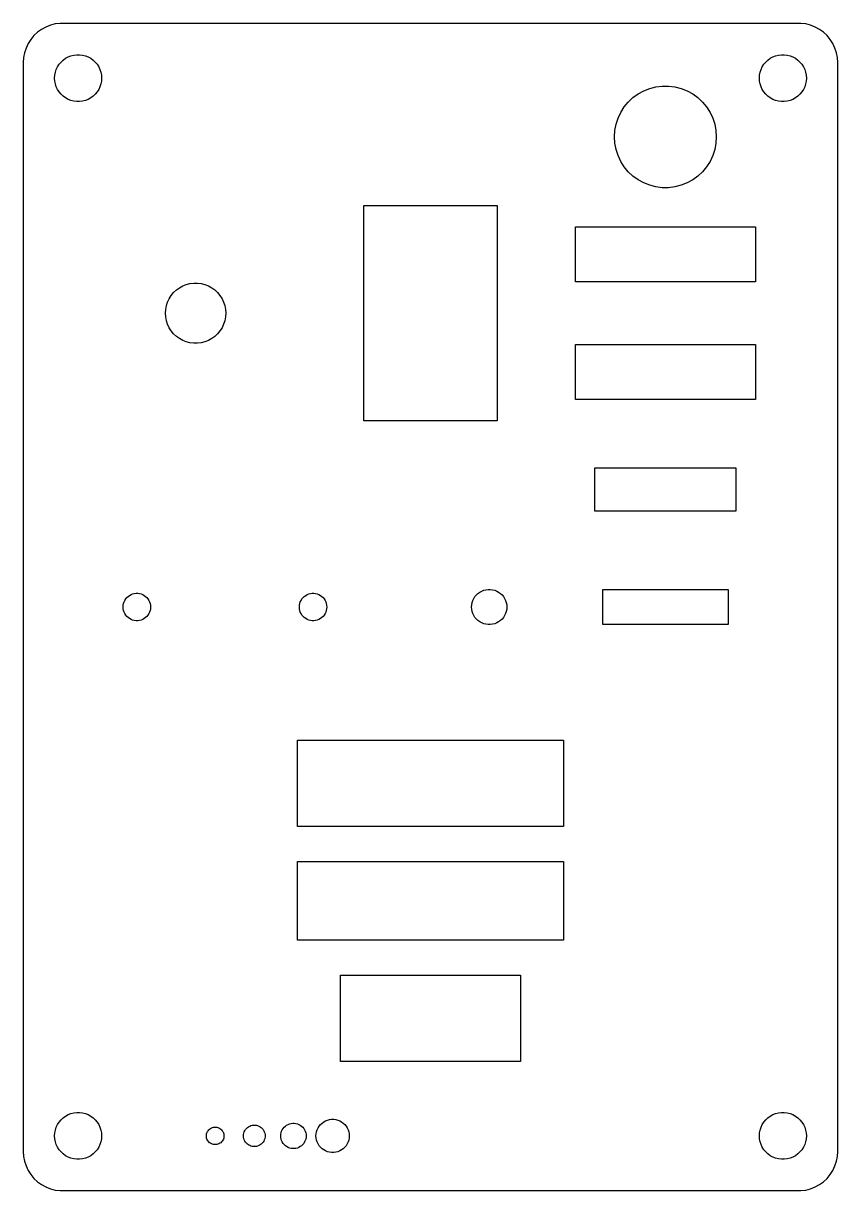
# Model space of a CAD drawing. Header units: metres. Extents: x -52 to 52, y -74 to 3413.
# Drawn here: x -52 to 52, y 1038.5 to 1187.5 of the extents above; entities that cross this region are included whole.
import ezdxf

# ---------------------------------------------------------------- set-up
doc = ezdxf.new("R2010")
doc.units = ezdxf.units.M

msp = doc.modelspace()

# ---------------------------------------------------------------- linework, layer by layer
for p, q in [((-47.9369, 1187.41), (-48.5451, 1187.26)), ((-47.3139, 1187.49), (-47.9369, 1187.41)), ((47.3139, 1187.49), (-47.3139, 1187.49)), ((47.9369, 1187.41), (47.3139, 1187.49)), ((48.5451, 1187.26), (47.9369, 1187.41)), ((-50.6448, 1185.92), (-51.0451, 1185.44)), ((-50.1871, 1186.35), (-50.6448, 1185.92)), ((-49.6791, 1186.72), (-50.1871, 1186.35)), ((-49.1289, 1187.02), (-49.6791, 1186.72)), ((-48.5451, 1187.26), (-49.1289, 1187.02)), ((49.1289, 1187.02), (48.5451, 1187.26)), ((49.6791, 1186.72), (49.1289, 1187.02)), ((50.1871, 1186.35), (49.6791, 1186.72)), ((50.6448, 1185.92), (50.1871, 1186.35)), ((51.0451, 1185.44), (50.6448, 1185.92)), ((-51.3815, 1184.91), (-51.6489, 1184.34)), ((-51.0451, 1185.44), (-51.3815, 1184.91)), ((51.3815, 1184.91), (51.0451, 1185.44)), ((51.6489, 1184.34), (51.3815, 1184.91)), ((-51.9606, 1183.13), (-52, 1182.5)), ((-51.8429, 1183.74), (-51.9606, 1183.13)), ((-51.6489, 1184.34), (-51.8429, 1183.74)), ((-46.9123, 1182.81), (-46.6075, 1183.03)), ((-46.6075, 1183.03), (-46.2773, 1183.21)), ((-46.2773, 1183.21), (-45.927, 1183.35)), ((-45.927, 1183.35), (-45.5621, 1183.45)), ((-45.5621, 1183.45), (-45.1884, 1183.49)), ((-45.1884, 1183.49), (-44.8116, 1183.49)), ((-44.8116, 1183.49), (-44.4379, 1183.45)), ((-44.4379, 1183.45), (-44.0729, 1183.35)), ((-44.0729, 1183.35), (-43.7227, 1183.21)), ((-43.7227, 1183.21), (-43.3925, 1183.03)), ((-43.3925, 1183.03), (-43.0877, 1182.81)), ((43.0877, 1182.81), (43.3925, 1183.03)), ((43.3925, 1183.03), (43.7227, 1183.21)), ((43.7227, 1183.21), (44.0729, 1183.35)), ((44.0729, 1183.35), (44.4379, 1183.45)), ((44.4379, 1183.45), (44.8116, 1183.49)), ((44.8116, 1183.49), (45.1884, 1183.49)), ((45.1884, 1183.49), (45.5621, 1183.45)), ((45.5621, 1183.45), (45.927, 1183.35)), ((45.927, 1183.35), (46.2773, 1183.21)), ((46.2773, 1183.21), (46.6075, 1183.03)), ((46.6075, 1183.03), (46.9123, 1182.81)), ((51.8429, 1183.74), (51.6489, 1184.34)), ((51.9606, 1183.13), (51.8429, 1183.74)), ((52, 1182.5), (51.9606, 1183.13)), ((-52, 1182.5), (-52, 1043.5)), ((-47.9057, 1181.25), (-47.7893, 1181.6)), ((-47.7893, 1181.6), (-47.6289, 1181.95)), ((-47.6289, 1181.95), (-47.427, 1182.26)), ((-47.427, 1182.26), (-47.1869, 1182.55)), ((-47.1869, 1182.55), (-46.9123, 1182.81)), ((-43.0877, 1182.81), (-42.8131, 1182.55)), ((-42.8131, 1182.55), (-42.5729, 1182.26)), ((-42.5729, 1182.26), (-42.3711, 1181.95)), ((-42.3711, 1181.95), (-42.2107, 1181.6)), ((-42.2107, 1181.6), (-42.0942, 1181.25)), ((42.0942, 1181.25), (42.2107, 1181.6)), ((42.2107, 1181.6), (42.3711, 1181.95)), ((42.3711, 1181.95), (42.5729, 1182.26)), ((42.5729, 1182.26), (42.8131, 1182.55)), ((42.8131, 1182.55), (43.0877, 1182.81)), ((46.9123, 1182.81), (47.1869, 1182.55)), ((47.1869, 1182.55), (47.427, 1182.26)), ((47.427, 1182.26), (47.6289, 1181.95)), ((47.6289, 1181.95), (47.7893, 1181.6)), ((47.7893, 1181.6), (47.9057, 1181.25)), ((52, 1043.5), (52, 1182.5)), ((-48, 1180.5), (-47.9763, 1180.88)), ((-47.9763, 1180.12), (-48, 1180.5)), ((-47.9763, 1180.88), (-47.9057, 1181.25)), ((-47.9057, 1179.75), (-47.9763, 1180.12)), ((-42.0942, 1181.25), (-42.0237, 1180.88)), ((-42.0237, 1180.12), (-42.0942, 1179.75)), ((-42.0237, 1180.88), (-42, 1180.5)), ((-42, 1180.5), (-42.0237, 1180.12)), ((42, 1180.5), (42.0237, 1180.88)), ((42.0237, 1180.12), (42, 1180.5)), ((42.0237, 1180.88), (42.0942, 1181.25)), ((42.0942, 1179.75), (42.0237, 1180.12)), ((47.9057, 1181.25), (47.9763, 1180.88)), ((47.9763, 1180.12), (47.9057, 1179.75)), ((47.9763, 1180.88), (48, 1180.5)), ((48, 1180.5), (47.9763, 1180.12)), ((-47.7893, 1179.4), (-47.9057, 1179.75)), ((-47.6289, 1179.05), (-47.7893, 1179.4)), ((-47.427, 1178.74), (-47.6289, 1179.05)), ((-47.1869, 1178.45), (-47.427, 1178.74)), ((-46.9123, 1178.19), (-47.1869, 1178.45)), ((-42.8131, 1178.45), (-43.0877, 1178.19)), ((-42.5729, 1178.74), (-42.8131, 1178.45)), ((-42.3711, 1179.05), (-42.5729, 1178.74)), ((-42.2107, 1179.4), (-42.3711, 1179.05)), ((-42.0942, 1179.75), (-42.2107, 1179.4)), ((25.8567, 1178.01), (26.5171, 1178.49)), ((26.5171, 1178.49), (27.2324, 1178.88)), ((27.2324, 1178.88), (27.9914, 1179.18)), ((27.9914, 1179.18), (28.782, 1179.38)), ((28.782, 1179.38), (29.5919, 1179.49)), ((29.5919, 1179.49), (30.4081, 1179.49)), ((30.4081, 1179.49), (31.218, 1179.38)), ((31.218, 1179.38), (32.0086, 1179.18)), ((32.0086, 1179.18), (32.7676, 1178.88)), ((32.7676, 1178.88), (33.4829, 1178.49)), ((33.4829, 1178.49), (34.1432, 1178.01)), ((42.2107, 1179.4), (42.0942, 1179.75)), ((42.3711, 1179.05), (42.2107, 1179.4)), ((42.5729, 1178.74), (42.3711, 1179.05)), ((42.8131, 1178.45), (42.5729, 1178.74)), ((43.0877, 1178.19), (42.8131, 1178.45)), ((47.1869, 1178.45), (46.9123, 1178.19)), ((47.427, 1178.74), (47.1869, 1178.45)), ((47.6289, 1179.05), (47.427, 1178.74)), ((47.7893, 1179.4), (47.6289, 1179.05)), ((47.9057, 1179.75), (47.7893, 1179.4)), ((-46.6075, 1177.97), (-46.9123, 1178.19)), ((-46.2773, 1177.79), (-46.6075, 1177.97)), ((-45.927, 1177.65), (-46.2773, 1177.79)), ((-45.5621, 1177.55), (-45.927, 1177.65)), ((-45.1884, 1177.51), (-45.5621, 1177.55)), ((-44.8116, 1177.51), (-45.1884, 1177.51)), ((-44.4379, 1177.55), (-44.8116, 1177.51)), ((-44.0729, 1177.65), (-44.4379, 1177.55)), ((-43.7227, 1177.79), (-44.0729, 1177.65)), ((-43.3925, 1177.97), (-43.7227, 1177.79)), ((-43.0877, 1178.19), (-43.3925, 1177.97)), ((24.7414, 1176.82), (25.2617, 1177.45)), ((25.2617, 1177.45), (25.8567, 1178.01)), ((34.1432, 1178.01), (34.7383, 1177.45)), ((34.7383, 1177.45), (35.2586, 1176.82)), ((43.3925, 1177.97), (43.0877, 1178.19)), ((43.7227, 1177.79), (43.3925, 1177.97)), ((44.0729, 1177.65), (43.7227, 1177.79)), ((44.4379, 1177.55), (44.0729, 1177.65)), ((44.8116, 1177.51), (44.4379, 1177.55)), ((45.1884, 1177.51), (44.8116, 1177.51)), ((45.5621, 1177.55), (45.1884, 1177.51)), ((45.927, 1177.65), (45.5621, 1177.55)), ((46.2773, 1177.79), (45.927, 1177.65)), ((46.6075, 1177.97), (46.2773, 1177.79)), ((46.9123, 1178.19), (46.6075, 1177.97)), ((23.9565, 1175.39), (24.304, 1176.13)), ((24.304, 1176.13), (24.7414, 1176.82)), ((35.2586, 1176.82), (35.696, 1176.13)), ((35.696, 1176.13), (36.0435, 1175.39)), ((23.5513, 1173.81), (23.7042, 1174.62)), ((23.7042, 1174.62), (23.9565, 1175.39)), ((36.0435, 1175.39), (36.2958, 1174.62)), ((36.2958, 1174.62), (36.4487, 1173.81)), ((23.5, 1173), (23.5513, 1173.81)), ((23.5513, 1172.19), (23.5, 1173)), ((36.4487, 1173.81), (36.5, 1173)), ((36.5, 1173), (36.4487, 1172.19)), ((23.7042, 1171.38), (23.5513, 1172.19)), ((23.9565, 1170.61), (23.7042, 1171.38)), ((36.2958, 1171.38), (36.0435, 1170.61)), ((36.4487, 1172.19), (36.2958, 1171.38)), ((24.304, 1169.87), (23.9565, 1170.61)), ((24.7414, 1169.18), (24.304, 1169.87)), ((35.696, 1169.87), (35.2586, 1169.18)), ((36.0435, 1170.61), (35.696, 1169.87)), ((25.2617, 1168.55), (24.7414, 1169.18)), ((25.8567, 1167.99), (25.2617, 1168.55)), ((34.7383, 1168.55), (34.1432, 1167.99)), ((35.2586, 1169.18), (34.7383, 1168.55)), ((26.5171, 1167.51), (25.8567, 1167.99)), ((27.2324, 1167.12), (26.5171, 1167.51)), ((27.9914, 1166.82), (27.2324, 1167.12)), ((28.782, 1166.62), (27.9914, 1166.82)), ((29.5919, 1166.51), (28.782, 1166.62)), ((31.218, 1166.62), (30.4081, 1166.51)), ((32.0086, 1166.82), (31.218, 1166.62)), ((32.7676, 1167.12), (32.0086, 1166.82)), ((33.4829, 1167.51), (32.7676, 1167.12)), ((34.1432, 1167.99), (33.4829, 1167.51)), ((30.4081, 1166.51), (29.5919, 1166.51)), ((-8.5, 1136.75), (-8.5, 1164.25)), ((-8.5, 1164.25), (8.5, 1164.25)), ((8.5, 1164.25), (8.5, 1136.75)), ((18.5, 1154.5), (18.5, 1161.5)), ((18.5, 1161.5), (41.5, 1161.5)), ((41.5, 1161.5), (41.5, 1154.5)), ((-33.1147, 1152.76), (-32.8065, 1153.14)), ((-32.8065, 1153.14), (-32.4541, 1153.47)), ((-32.4541, 1153.47), (-32.0629, 1153.75)), ((-32.0629, 1153.75), (-31.6392, 1153.98)), ((-31.6392, 1153.98), (-31.1897, 1154.16)), ((-31.1897, 1154.16), (-30.7214, 1154.28)), ((-30.7214, 1154.28), (-30.2417, 1154.34)), ((-30.2417, 1154.34), (-29.7583, 1154.34)), ((-29.7583, 1154.34), (-29.2786, 1154.28)), ((-29.2786, 1154.28), (-28.8103, 1154.16)), ((-28.8103, 1154.16), (-28.3607, 1153.98)), ((-28.3607, 1153.98), (-27.9371, 1153.75)), ((-27.9371, 1153.75), (-27.5459, 1153.47)), ((-27.5459, 1153.47), (-27.1935, 1153.14)), ((-27.1935, 1153.14), (-26.8853, 1152.76)), ((41.5, 1154.5), (18.5, 1154.5)), ((-33.729, 1151.46), (-33.5796, 1151.92)), ((-33.5796, 1151.92), (-33.3738, 1152.35)), ((-33.3738, 1152.35), (-33.1147, 1152.76)), ((-26.8853, 1152.76), (-26.6262, 1152.35)), ((-26.6262, 1152.35), (-26.4203, 1151.92)), ((-26.4203, 1151.92), (-26.271, 1151.46)), ((-33.85, 1150.5), (-33.8196, 1150.98)), ((-33.8196, 1150.02), (-33.85, 1150.5)), ((-33.8196, 1150.98), (-33.729, 1151.46)), ((-26.271, 1151.46), (-26.1804, 1150.98)), ((-26.1804, 1150.98), (-26.15, 1150.5)), ((-26.15, 1150.5), (-26.1804, 1150.02)), ((-33.729, 1149.54), (-33.8196, 1150.02)), ((-33.5796, 1149.08), (-33.729, 1149.54)), ((-33.3738, 1148.65), (-33.5796, 1149.08)), ((-33.1147, 1148.24), (-33.3738, 1148.65)), ((-26.6262, 1148.65), (-26.8853, 1148.24)), ((-26.4203, 1149.08), (-26.6262, 1148.65)), ((-26.271, 1149.54), (-26.4203, 1149.08)), ((-26.1804, 1150.02), (-26.271, 1149.54)), ((-32.8065, 1147.86), (-33.1147, 1148.24)), ((-32.4541, 1147.53), (-32.8065, 1147.86)), ((-32.0629, 1147.25), (-32.4541, 1147.53)), ((-31.6392, 1147.02), (-32.0629, 1147.25)), ((-27.9371, 1147.25), (-28.3607, 1147.02)), ((-27.5459, 1147.53), (-27.9371, 1147.25)), ((-27.1935, 1147.86), (-27.5459, 1147.53)), ((-26.8853, 1148.24), (-27.1935, 1147.86)), ((-31.1897, 1146.84), (-31.6392, 1147.02)), ((-30.7214, 1146.72), (-31.1897, 1146.84)), ((-30.2417, 1146.66), (-30.7214, 1146.72)), ((-29.7583, 1146.66), (-30.2417, 1146.66)), ((-29.2786, 1146.72), (-29.7583, 1146.66)), ((-28.8103, 1146.84), (-29.2786, 1146.72)), ((-28.3607, 1147.02), (-28.8103, 1146.84)), ((18.5, 1139.5), (18.5, 1146.5)), ((18.5, 1146.5), (41.5, 1146.5)), ((41.5, 1146.5), (41.5, 1139.5)), ((41.5, 1139.5), (18.5, 1139.5)), ((8.5, 1136.75), (-8.5, 1136.75)), ((21, 1125.25), (21, 1130.75)), ((21, 1130.75), (39, 1130.75)), ((39, 1130.75), (39, 1125.25)), ((39, 1125.25), (21, 1125.25)), ((-38.6155, 1114.35), (-38.4377, 1114.48)), ((-38.4377, 1114.48), (-38.2451, 1114.58)), ((-38.2451, 1114.58), (-38.0408, 1114.66)), ((-38.0408, 1114.66), (-37.8279, 1114.72)), ((-37.8279, 1114.72), (-37.6099, 1114.75)), ((-37.6099, 1114.75), (-37.3901, 1114.75)), ((-37.3901, 1114.75), (-37.1721, 1114.72)), ((-37.1721, 1114.72), (-36.9592, 1114.66)), ((-36.9592, 1114.66), (-36.7549, 1114.58)), ((-36.7549, 1114.58), (-36.5623, 1114.48)), ((-36.5623, 1114.48), (-36.3845, 1114.35)), ((-16.1155, 1114.35), (-15.9377, 1114.48)), ((-15.9377, 1114.48), (-15.7451, 1114.58)), ((-15.7451, 1114.58), (-15.5408, 1114.66)), ((-15.5408, 1114.66), (-15.3279, 1114.72)), ((-15.3279, 1114.72), (-15.1099, 1114.75)), ((-15.1099, 1114.75), (-14.8901, 1114.75)), ((-14.8901, 1114.75), (-14.6721, 1114.72)), ((-14.6721, 1114.72), (-14.4592, 1114.66)), ((-14.4592, 1114.66), (-14.2549, 1114.58)), ((-14.2549, 1114.58), (-14.0623, 1114.48)), ((-14.0623, 1114.48), (-13.8845, 1114.35)), ((5.6797, 1114.32), (5.85982, 1114.54)), ((5.85982, 1114.54), (6.0658, 1114.73)), ((6.0658, 1114.73), (6.29439, 1114.9)), ((6.29439, 1114.9), (6.54199, 1115.04)), ((6.54199, 1115.04), (6.8047, 1115.14)), ((6.8047, 1115.14), (7.07838, 1115.21)), ((7.07838, 1115.21), (7.35872, 1115.25)), ((7.35872, 1115.25), (7.64127, 1115.25)), ((7.64127, 1115.25), (7.9216, 1115.21)), ((7.9216, 1115.21), (8.19528, 1115.14)), ((8.19528, 1115.14), (8.45799, 1115.04)), ((8.45799, 1115.04), (8.7056, 1114.9)), ((8.7056, 1114.9), (8.93419, 1114.73)), ((8.93419, 1114.73), (9.14017, 1114.54)), ((9.14017, 1114.54), (9.32028, 1114.32)), ((22, 1110.75), (22, 1115.25)), ((22, 1115.25), (38, 1115.25)), ((38, 1115.25), (38, 1110.75)), ((-39.25, 1113), (-39.2362, 1113.22)), ((-39.2362, 1112.78), (-39.25, 1113)), ((-39.2362, 1113.22), (-39.195, 1113.44)), ((-39.195, 1113.44), (-39.1271, 1113.64)), ((-39.1271, 1113.64), (-39.0335, 1113.84)), ((-39.0335, 1113.84), (-38.9158, 1114.03)), ((-38.9158, 1114.03), (-38.7757, 1114.2)), ((-38.7757, 1114.2), (-38.6155, 1114.35)), ((-36.3845, 1114.35), (-36.2243, 1114.2)), ((-36.2243, 1114.2), (-36.0842, 1114.03)), ((-36.0842, 1114.03), (-35.9665, 1113.84)), ((-35.9665, 1113.84), (-35.8729, 1113.64)), ((-35.8729, 1113.64), (-35.805, 1113.44)), ((-35.805, 1113.44), (-35.7638, 1113.22)), ((-35.7638, 1113.22), (-35.75, 1113)), ((-35.75, 1113), (-35.7638, 1112.78)), ((-16.75, 1113), (-16.7362, 1113.22)), ((-16.7362, 1112.78), (-16.75, 1113)), ((-16.7362, 1113.22), (-16.695, 1113.44)), ((-16.695, 1113.44), (-16.6271, 1113.64)), ((-16.6271, 1113.64), (-16.5335, 1113.84)), ((-16.5335, 1113.84), (-16.4158, 1114.03)), ((-16.4158, 1114.03), (-16.2757, 1114.2)), ((-16.2757, 1114.2), (-16.1155, 1114.35)), ((-13.8845, 1114.35), (-13.7243, 1114.2)), ((-13.7243, 1114.2), (-13.5842, 1114.03)), ((-13.5842, 1114.03), (-13.4665, 1113.84)), ((-13.4665, 1113.84), (-13.3729, 1113.64)), ((-13.3729, 1113.64), (-13.305, 1113.44)), ((-13.305, 1113.44), (-13.2638, 1113.22)), ((-13.2638, 1113.22), (-13.25, 1113)), ((-13.25, 1113), (-13.2638, 1112.78)), ((5.25, 1113), (5.26773, 1113.28)), ((5.26773, 1112.72), (5.25, 1113)), ((5.26773, 1113.28), (5.32068, 1113.56)), ((5.32068, 1113.56), (5.40799, 1113.83)), ((5.40799, 1113.83), (5.52831, 1114.08)), ((5.52831, 1114.08), (5.6797, 1114.32)), ((9.32028, 1114.32), (9.47168, 1114.08)), ((9.47168, 1114.08), (9.592, 1113.83)), ((9.592, 1113.83), (9.67931, 1113.56)), ((9.67931, 1113.56), (9.73225, 1113.28)), ((9.73225, 1113.28), (9.75, 1113)), ((9.75, 1113), (9.73225, 1112.72)), ((-39.195, 1112.56), (-39.2362, 1112.78)), ((-39.1271, 1112.36), (-39.195, 1112.56)), ((-39.0335, 1112.16), (-39.1271, 1112.36)), ((-38.9158, 1111.97), (-39.0335, 1112.16)), ((-38.7757, 1111.8), (-38.9158, 1111.97)), ((-38.6155, 1111.65), (-38.7757, 1111.8)), ((-38.4377, 1111.52), (-38.6155, 1111.65)), ((-38.2451, 1111.42), (-38.4377, 1111.52)), ((-38.0408, 1111.34), (-38.2451, 1111.42)), ((-36.7549, 1111.42), (-36.9592, 1111.34)), ((-36.5623, 1111.52), (-36.7549, 1111.42)), ((-36.3845, 1111.65), (-36.5623, 1111.52)), ((-36.2243, 1111.8), (-36.3845, 1111.65)), ((-36.0842, 1111.97), (-36.2243, 1111.8)), ((-35.9665, 1112.16), (-36.0842, 1111.97)), ((-35.8729, 1112.36), (-35.9665, 1112.16)), ((-35.805, 1112.56), (-35.8729, 1112.36)), ((-35.7638, 1112.78), (-35.805, 1112.56)), ((-16.695, 1112.56), (-16.7362, 1112.78)), ((-16.6271, 1112.36), (-16.695, 1112.56)), ((-16.5335, 1112.16), (-16.6271, 1112.36)), ((-16.4158, 1111.97), (-16.5335, 1112.16)), ((-16.2757, 1111.8), (-16.4158, 1111.97)), ((-16.1155, 1111.65), (-16.2757, 1111.8)), ((-15.9377, 1111.52), (-16.1155, 1111.65)), ((-15.7451, 1111.42), (-15.9377, 1111.52)), ((-15.5408, 1111.34), (-15.7451, 1111.42)), ((-14.2549, 1111.42), (-14.4592, 1111.34)), ((-14.0623, 1111.52), (-14.2549, 1111.42)), ((-13.8845, 1111.65), (-14.0623, 1111.52)), ((-13.7243, 1111.8), (-13.8845, 1111.65)), ((-13.5842, 1111.97), (-13.7243, 1111.8)), ((-13.4665, 1112.16), (-13.5842, 1111.97)), ((-13.3729, 1112.36), (-13.4665, 1112.16)), ((-13.305, 1112.56), (-13.3729, 1112.36)), ((-13.2638, 1112.78), (-13.305, 1112.56)), ((5.32068, 1112.44), (5.26773, 1112.72)), ((5.40799, 1112.17), (5.32068, 1112.44)), ((5.52831, 1111.92), (5.40799, 1112.17)), ((5.6797, 1111.68), (5.52831, 1111.92)), ((5.85982, 1111.46), (5.6797, 1111.68)), ((6.0658, 1111.27), (5.85982, 1111.46)), ((9.14017, 1111.46), (8.93419, 1111.27)), ((9.32028, 1111.68), (9.14017, 1111.46)), ((9.47168, 1111.92), (9.32028, 1111.68)), ((9.592, 1112.17), (9.47168, 1111.92)), ((9.67931, 1112.44), (9.592, 1112.17)), ((9.73225, 1112.72), (9.67931, 1112.44)), ((-37.8279, 1111.28), (-38.0408, 1111.34)), ((-37.6099, 1111.25), (-37.8279, 1111.28)), ((-37.3901, 1111.25), (-37.6099, 1111.25)), ((-37.1721, 1111.28), (-37.3901, 1111.25)), ((-36.9592, 1111.34), (-37.1721, 1111.28)), ((-15.3279, 1111.28), (-15.5408, 1111.34)), ((-15.1099, 1111.25), (-15.3279, 1111.28)), ((-14.8901, 1111.25), (-15.1099, 1111.25)), ((-14.6721, 1111.28), (-14.8901, 1111.25)), ((-14.4592, 1111.34), (-14.6721, 1111.28)), ((6.29439, 1111.1), (6.0658, 1111.27)), ((6.54199, 1110.96), (6.29439, 1111.1)), ((6.8047, 1110.86), (6.54199, 1110.96)), ((7.07838, 1110.79), (6.8047, 1110.86)), ((7.35872, 1110.75), (7.07838, 1110.79)), ((7.64127, 1110.75), (7.35872, 1110.75)), ((7.9216, 1110.79), (7.64127, 1110.75)), ((8.19528, 1110.86), (7.9216, 1110.79)), ((8.45799, 1110.96), (8.19528, 1110.86)), ((8.7056, 1111.1), (8.45799, 1110.96)), ((8.93419, 1111.27), (8.7056, 1111.1)), ((38, 1110.75), (22, 1110.75)), ((-17, 1085), (-17, 1096)), ((-17, 1096), (17, 1096)), ((17, 1096), (17, 1085)), ((17, 1085), (-17, 1085)), ((-17, 1070.5), (-17, 1080.5)), ((-17, 1080.5), (17, 1080.5)), ((17, 1080.5), (17, 1070.5)), ((17, 1070.5), (-17, 1070.5)), ((-11.5, 1055), (-11.5, 1066)), ((-11.5, 1066), (11.5, 1066)), ((11.5, 1066), (11.5, 1055)), ((11.5, 1055), (-11.5, 1055)), ((-47.427, 1047.26), (-47.1869, 1047.55)), ((-47.1869, 1047.55), (-46.9123, 1047.81)), ((-46.9123, 1047.81), (-46.6075, 1048.03)), ((-46.6075, 1048.03), (-46.2773, 1048.21)), ((-46.2773, 1048.21), (-45.927, 1048.35)), ((-45.927, 1048.35), (-45.5621, 1048.45)), ((-45.5621, 1048.45), (-45.1884, 1048.49)), ((-45.1884, 1048.49), (-44.8116, 1048.49)), ((-44.8116, 1048.49), (-44.4379, 1048.45)), ((-44.4379, 1048.45), (-44.0729, 1048.35)), ((-44.0729, 1048.35), (-43.7227, 1048.21)), ((-43.7227, 1048.21), (-43.3925, 1048.03)), ((-43.3925, 1048.03), (-43.0877, 1047.81)), ((-43.0877, 1047.81), (-42.8131, 1047.55)), ((-42.8131, 1047.55), (-42.5729, 1047.26)), ((-13.6386, 1047.29), (-13.4048, 1047.42)), ((-13.4048, 1047.42), (-13.1566, 1047.52)), ((-13.1566, 1047.52), (-12.8982, 1047.59)), ((-12.8982, 1047.59), (-12.6334, 1047.62)), ((-12.6334, 1047.62), (-12.3666, 1047.62)), ((-12.3666, 1047.62), (-12.1018, 1047.59)), ((-12.1018, 1047.59), (-11.8433, 1047.52)), ((-11.8433, 1047.52), (-11.5952, 1047.42)), ((-11.5952, 1047.42), (-11.3614, 1047.29)), ((42.5729, 1047.26), (42.8131, 1047.55)), ((42.8131, 1047.55), (43.0877, 1047.81)), ((43.0877, 1047.81), (43.3925, 1048.03)), ((43.3925, 1048.03), (43.7227, 1048.21)), ((43.7227, 1048.21), (44.0729, 1048.35)), ((44.0729, 1048.35), (44.4379, 1048.45)), ((44.4379, 1048.45), (44.8116, 1048.49)), ((44.8116, 1048.49), (45.1884, 1048.49)), ((45.1884, 1048.49), (45.5621, 1048.45)), ((45.5621, 1048.45), (45.927, 1048.35)), ((45.927, 1048.35), (46.2773, 1048.21)), ((46.2773, 1048.21), (46.6075, 1048.03)), ((46.6075, 1048.03), (46.9123, 1047.81)), ((46.9123, 1047.81), (47.1869, 1047.55)), ((47.1869, 1047.55), (47.427, 1047.26)), ((-48, 1045.5), (-47.9763, 1045.88)), ((-47.9763, 1045.88), (-47.9057, 1046.25)), ((-47.9057, 1046.25), (-47.7893, 1046.6)), ((-47.7893, 1046.6), (-47.6289, 1046.95)), ((-47.6289, 1046.95), (-47.427, 1047.26)), ((-42.5729, 1047.26), (-42.3711, 1046.95)), ((-42.3711, 1046.95), (-42.2107, 1046.6)), ((-42.2107, 1046.6), (-42.0942, 1046.25)), ((-42.0942, 1046.25), (-42.0237, 1045.88)), ((-42.0237, 1045.88), (-42, 1045.5)), ((-28.5896, 1045.78), (-28.546, 1045.91)), ((-28.546, 1045.91), (-28.4858, 1046.04)), ((-28.4858, 1046.04), (-28.4101, 1046.16)), ((-28.4101, 1046.16), (-28.3201, 1046.27)), ((-28.3201, 1046.27), (-28.2171, 1046.37)), ((-28.2171, 1046.37), (-28.1028, 1046.45)), ((-28.1028, 1046.45), (-27.979, 1046.52)), ((-27.979, 1046.52), (-27.8476, 1046.57)), ((-27.8476, 1046.57), (-27.7108, 1046.61)), ((-27.7108, 1046.61), (-27.5706, 1046.62)), ((-27.5706, 1046.62), (-27.4294, 1046.62)), ((-27.4294, 1046.62), (-27.2892, 1046.61)), ((-27.2892, 1046.61), (-27.1523, 1046.57)), ((-27.1523, 1046.57), (-27.021, 1046.52)), ((-27.021, 1046.52), (-26.8972, 1046.45)), ((-26.8972, 1046.45), (-26.7829, 1046.37)), ((-26.7829, 1046.37), (-26.6799, 1046.27)), ((-26.6799, 1046.27), (-26.5898, 1046.16)), ((-26.5898, 1046.16), (-26.5141, 1046.04)), ((-26.5141, 1046.04), (-26.454, 1045.91)), ((-26.454, 1045.91), (-26.4103, 1045.78)), ((-23.8642, 1045.67), (-23.8318, 1045.84)), ((-23.8318, 1045.84), (-23.7784, 1046.01)), ((-23.7784, 1046.01), (-23.7049, 1046.16)), ((-23.7049, 1046.16), (-23.6124, 1046.31)), ((-23.6124, 1046.31), (-23.5023, 1046.44)), ((-23.5023, 1046.44), (-23.3764, 1046.56)), ((-23.3764, 1046.56), (-23.2368, 1046.66)), ((-23.2368, 1046.66), (-23.0854, 1046.74)), ((-23.0854, 1046.74), (-22.9249, 1046.81)), ((-22.9249, 1046.81), (-22.7576, 1046.85)), ((-22.7576, 1046.85), (-22.5863, 1046.87)), ((-22.5863, 1046.87), (-22.4137, 1046.87)), ((-22.4137, 1046.87), (-22.2423, 1046.85)), ((-22.2423, 1046.85), (-22.0751, 1046.81)), ((-22.0751, 1046.81), (-21.9146, 1046.74)), ((-21.9146, 1046.74), (-21.7632, 1046.66)), ((-21.7632, 1046.66), (-21.6235, 1046.56)), ((-21.6235, 1046.56), (-21.4977, 1046.44)), ((-21.4977, 1046.44), (-21.3876, 1046.31)), ((-21.3876, 1046.31), (-21.2951, 1046.16)), ((-21.2951, 1046.16), (-21.2216, 1046.01)), ((-21.2216, 1046.01), (-21.1682, 1045.84)), ((-21.1682, 1045.84), (-21.1358, 1045.67)), ((-19.1122, 1045.7), (-19.0739, 1045.9)), ((-19.0739, 1045.9), (-19.0109, 1046.1)), ((-19.0109, 1046.1), (-18.924, 1046.28)), ((-18.924, 1046.28), (-18.8147, 1046.46)), ((-18.8147, 1046.46), (-18.6846, 1046.61)), ((-18.6846, 1046.61), (-18.5358, 1046.75)), ((-18.5358, 1046.75), (-18.3707, 1046.87)), ((-18.3707, 1046.87), (-18.1919, 1046.97)), ((-18.1919, 1046.97), (-18.0022, 1047.05)), ((-18.0022, 1047.05), (-17.8045, 1047.1)), ((-17.8045, 1047.1), (-17.602, 1047.12)), ((-17.602, 1047.12), (-17.398, 1047.12)), ((-17.398, 1047.12), (-17.1955, 1047.1)), ((-17.1955, 1047.1), (-16.9978, 1047.05)), ((-16.9978, 1047.05), (-16.8081, 1046.97)), ((-16.8081, 1046.97), (-16.6293, 1046.87)), ((-16.6293, 1046.87), (-16.4642, 1046.75)), ((-16.4642, 1046.75), (-16.3154, 1046.61)), ((-16.3154, 1046.61), (-16.1853, 1046.46)), ((-16.1853, 1046.46), (-16.076, 1046.28)), ((-16.076, 1046.28), (-15.9891, 1046.1)), ((-15.9891, 1046.1), (-15.926, 1045.9)), ((-15.926, 1045.9), (-15.8878, 1045.7)), ((-14.6082, 1045.77), (-14.5582, 1046.03)), ((-14.5582, 1046.03), (-14.4758, 1046.28)), ((-14.4758, 1046.28), (-14.3621, 1046.52)), ((-14.3621, 1046.52), (-14.2191, 1046.75)), ((-14.2191, 1046.75), (-14.0491, 1046.95)), ((-14.0491, 1046.95), (-13.8545, 1047.14)), ((-13.8545, 1047.14), (-13.6386, 1047.29)), ((-11.3614, 1047.29), (-11.1455, 1047.14)), ((-11.1455, 1047.14), (-10.9509, 1046.95)), ((-10.9509, 1046.95), (-10.7808, 1046.75)), ((-10.7808, 1046.75), (-10.6378, 1046.52)), ((-10.6378, 1046.52), (-10.5242, 1046.28)), ((-10.5242, 1046.28), (-10.4418, 1046.03)), ((-10.4418, 1046.03), (-10.3918, 1045.77)), ((42, 1045.5), (42.0237, 1045.88)), ((42.0237, 1045.88), (42.0942, 1046.25)), ((42.0942, 1046.25), (42.2107, 1046.6)), ((42.2107, 1046.6), (42.3711, 1046.95)), ((42.3711, 1046.95), (42.5729, 1047.26)), ((47.427, 1047.26), (47.6289, 1046.95)), ((47.6289, 1046.95), (47.7893, 1046.6)), ((47.7893, 1046.6), (47.9057, 1046.25)), ((47.9057, 1046.25), (47.9763, 1045.88)), ((47.9763, 1045.88), (48, 1045.5)), ((-47.9763, 1045.12), (-48, 1045.5)), ((-47.9057, 1044.75), (-47.9763, 1045.12)), ((-47.7893, 1044.4), (-47.9057, 1044.75)), ((-47.6289, 1044.05), (-47.7893, 1044.4)), ((-42.2107, 1044.4), (-42.3711, 1044.05)), ((-42.0942, 1044.75), (-42.2107, 1044.4)), ((-42.0237, 1045.12), (-42.0942, 1044.75)), ((-42, 1045.5), (-42.0237, 1045.12)), ((-28.625, 1045.5), (-28.6161, 1045.64)), ((-28.6161, 1045.36), (-28.625, 1045.5)), ((-28.6161, 1045.64), (-28.5896, 1045.78)), ((-28.5896, 1045.22), (-28.6161, 1045.36)), ((-28.546, 1045.09), (-28.5896, 1045.22)), ((-28.4858, 1044.96), (-28.546, 1045.09)), ((-28.4101, 1044.84), (-28.4858, 1044.96)), ((-28.3201, 1044.73), (-28.4101, 1044.84)), ((-28.2171, 1044.63), (-28.3201, 1044.73)), ((-28.1028, 1044.55), (-28.2171, 1044.63)), ((-27.979, 1044.48), (-28.1028, 1044.55)), ((-27.8476, 1044.43), (-27.979, 1044.48)), ((-27.7108, 1044.39), (-27.8476, 1044.43)), ((-27.5706, 1044.38), (-27.7108, 1044.39)), ((-27.4294, 1044.38), (-27.5706, 1044.38)), ((-27.2892, 1044.39), (-27.4294, 1044.38)), ((-27.1523, 1044.43), (-27.2892, 1044.39)), ((-27.021, 1044.48), (-27.1523, 1044.43)), ((-26.8972, 1044.55), (-27.021, 1044.48)), ((-26.7829, 1044.63), (-26.8972, 1044.55)), ((-26.6799, 1044.73), (-26.7829, 1044.63)), ((-26.5898, 1044.84), (-26.6799, 1044.73)), ((-26.5141, 1044.96), (-26.5898, 1044.84)), ((-26.454, 1045.09), (-26.5141, 1044.96)), ((-26.4103, 1045.22), (-26.454, 1045.09)), ((-26.4103, 1045.78), (-26.3839, 1045.64)), ((-26.3839, 1045.36), (-26.4103, 1045.22)), ((-26.3839, 1045.64), (-26.375, 1045.5)), ((-26.375, 1045.5), (-26.3839, 1045.36)), ((-23.875, 1045.5), (-23.8642, 1045.67)), ((-23.8642, 1045.33), (-23.875, 1045.5)), ((-23.8318, 1045.16), (-23.8642, 1045.33)), ((-23.7784, 1044.99), (-23.8318, 1045.16)), ((-23.7049, 1044.84), (-23.7784, 1044.99)), ((-23.6124, 1044.69), (-23.7049, 1044.84)), ((-23.5023, 1044.56), (-23.6124, 1044.69)), ((-23.3764, 1044.44), (-23.5023, 1044.56)), ((-23.2368, 1044.34), (-23.3764, 1044.44)), ((-21.6235, 1044.44), (-21.7632, 1044.34)), ((-21.4977, 1044.56), (-21.6235, 1044.44)), ((-21.3876, 1044.69), (-21.4977, 1044.56)), ((-21.2951, 1044.84), (-21.3876, 1044.69)), ((-21.2216, 1044.99), (-21.2951, 1044.84)), ((-21.1682, 1045.16), (-21.2216, 1044.99)), ((-21.1358, 1045.33), (-21.1682, 1045.16)), ((-21.1358, 1045.67), (-21.125, 1045.5)), ((-21.125, 1045.5), (-21.1358, 1045.33)), ((-19.125, 1045.5), (-19.1122, 1045.7)), ((-19.1122, 1045.3), (-19.125, 1045.5)), ((-19.0739, 1045.1), (-19.1122, 1045.3)), ((-19.0109, 1044.9), (-19.0739, 1045.1)), ((-18.924, 1044.72), (-19.0109, 1044.9)), ((-18.8147, 1044.54), (-18.924, 1044.72)), ((-18.6846, 1044.39), (-18.8147, 1044.54)), ((-18.5358, 1044.25), (-18.6846, 1044.39)), ((-16.3154, 1044.39), (-16.4642, 1044.25)), ((-16.1853, 1044.54), (-16.3154, 1044.39)), ((-16.076, 1044.72), (-16.1853, 1044.54)), ((-15.9891, 1044.9), (-16.076, 1044.72)), ((-15.926, 1045.1), (-15.9891, 1044.9)), ((-15.8878, 1045.3), (-15.926, 1045.1)), ((-15.8878, 1045.7), (-15.875, 1045.5)), ((-15.875, 1045.5), (-15.8878, 1045.3)), ((-14.625, 1045.5), (-14.6082, 1045.77)), ((-14.6082, 1045.23), (-14.625, 1045.5)), ((-14.5582, 1044.97), (-14.6082, 1045.23)), ((-14.4758, 1044.72), (-14.5582, 1044.97)), ((-14.3621, 1044.48), (-14.4758, 1044.72)), ((-14.2191, 1044.25), (-14.3621, 1044.48)), ((-10.6378, 1044.48), (-10.7808, 1044.25)), ((-10.5242, 1044.72), (-10.6378, 1044.48)), ((-10.4418, 1044.97), (-10.5242, 1044.72)), ((-10.3918, 1045.23), (-10.4418, 1044.97)), ((-10.3918, 1045.77), (-10.375, 1045.5)), ((-10.375, 1045.5), (-10.3918, 1045.23)), ((42.0237, 1045.12), (42, 1045.5)), ((42.0942, 1044.75), (42.0237, 1045.12)), ((42.2107, 1044.4), (42.0942, 1044.75)), ((42.3711, 1044.05), (42.2107, 1044.4)), ((47.7893, 1044.4), (47.6289, 1044.05)), ((47.9057, 1044.75), (47.7893, 1044.4)), ((47.9763, 1045.12), (47.9057, 1044.75)), ((48, 1045.5), (47.9763, 1045.12)), ((-52, 1043.5), (-51.9606, 1042.87)), ((-51.9606, 1042.87), (-51.8429, 1042.26)), ((-47.427, 1043.74), (-47.6289, 1044.05)), ((-47.1869, 1043.45), (-47.427, 1043.74)), ((-46.9123, 1043.19), (-47.1869, 1043.45)), ((-46.6075, 1042.97), (-46.9123, 1043.19)), ((-46.2773, 1042.79), (-46.6075, 1042.97)), ((-43.3925, 1042.97), (-43.7227, 1042.79)), ((-43.0877, 1043.19), (-43.3925, 1042.97)), ((-42.8131, 1043.45), (-43.0877, 1043.19)), ((-42.5729, 1043.74), (-42.8131, 1043.45)), ((-42.3711, 1044.05), (-42.5729, 1043.74)), ((-23.0854, 1044.26), (-23.2368, 1044.34)), ((-22.9249, 1044.19), (-23.0854, 1044.26)), ((-22.7576, 1044.15), (-22.9249, 1044.19)), ((-22.5863, 1044.13), (-22.7576, 1044.15)), ((-22.4137, 1044.13), (-22.5863, 1044.13)), ((-22.2423, 1044.15), (-22.4137, 1044.13)), ((-22.0751, 1044.19), (-22.2423, 1044.15)), ((-21.9146, 1044.26), (-22.0751, 1044.19)), ((-21.7632, 1044.34), (-21.9146, 1044.26)), ((-18.3707, 1044.13), (-18.5358, 1044.25)), ((-18.1919, 1044.03), (-18.3707, 1044.13)), ((-18.0022, 1043.95), (-18.1919, 1044.03)), ((-17.8045, 1043.9), (-18.0022, 1043.95)), ((-17.602, 1043.88), (-17.8045, 1043.9)), ((-17.398, 1043.88), (-17.602, 1043.88)), ((-17.1955, 1043.9), (-17.398, 1043.88)), ((-16.9978, 1043.95), (-17.1955, 1043.9)), ((-16.8081, 1044.03), (-16.9978, 1043.95)), ((-16.6293, 1044.13), (-16.8081, 1044.03)), ((-16.4642, 1044.25), (-16.6293, 1044.13)), ((-14.0491, 1044.05), (-14.2191, 1044.25)), ((-13.8545, 1043.86), (-14.0491, 1044.05)), ((-13.6386, 1043.71), (-13.8545, 1043.86)), ((-13.4048, 1043.58), (-13.6386, 1043.71)), ((-13.1566, 1043.48), (-13.4048, 1043.58)), ((-12.8982, 1043.41), (-13.1566, 1043.48)), ((-12.6334, 1043.38), (-12.8982, 1043.41)), ((-12.3666, 1043.38), (-12.6334, 1043.38)), ((-12.1018, 1043.41), (-12.3666, 1043.38)), ((-11.8433, 1043.48), (-12.1018, 1043.41)), ((-11.5952, 1043.58), (-11.8433, 1043.48)), ((-11.3614, 1043.71), (-11.5952, 1043.58)), ((-11.1455, 1043.86), (-11.3614, 1043.71)), ((-10.9509, 1044.05), (-11.1455, 1043.86)), ((-10.7808, 1044.25), (-10.9509, 1044.05)), ((42.5729, 1043.74), (42.3711, 1044.05)), ((42.8131, 1043.45), (42.5729, 1043.74)), ((43.0877, 1043.19), (42.8131, 1043.45)), ((43.3925, 1042.97), (43.0877, 1043.19)), ((43.7227, 1042.79), (43.3925, 1042.97)), ((46.6075, 1042.97), (46.2773, 1042.79)), ((46.9123, 1043.19), (46.6075, 1042.97)), ((47.1869, 1043.45), (46.9123, 1043.19)), ((47.427, 1043.74), (47.1869, 1043.45)), ((47.6289, 1044.05), (47.427, 1043.74)), ((51.8429, 1042.26), (51.9606, 1042.87)), ((51.9606, 1042.87), (52, 1043.5)), ((-51.8429, 1042.26), (-51.6489, 1041.66)), ((-51.6489, 1041.66), (-51.3815, 1041.09)), ((-45.927, 1042.65), (-46.2773, 1042.79)), ((-45.5621, 1042.55), (-45.927, 1042.65)), ((-45.1884, 1042.51), (-45.5621, 1042.55)), ((-44.8116, 1042.51), (-45.1884, 1042.51)), ((-44.4379, 1042.55), (-44.8116, 1042.51)), ((-44.0729, 1042.65), (-44.4379, 1042.55)), ((-43.7227, 1042.79), (-44.0729, 1042.65)), ((44.0729, 1042.65), (43.7227, 1042.79)), ((44.4379, 1042.55), (44.0729, 1042.65)), ((44.8116, 1042.51), (44.4379, 1042.55)), ((45.1884, 1042.51), (44.8116, 1042.51)), ((45.5621, 1042.55), (45.1884, 1042.51)), ((45.927, 1042.65), (45.5621, 1042.55)), ((46.2773, 1042.79), (45.927, 1042.65)), ((51.3815, 1041.09), (51.6489, 1041.66)), ((51.6489, 1041.66), (51.8429, 1042.26)), ((-51.3815, 1041.09), (-51.0451, 1040.56)), ((-51.0451, 1040.56), (-50.6448, 1040.08)), ((-50.6448, 1040.08), (-50.1871, 1039.65)), ((50.1871, 1039.65), (50.6448, 1040.08)), ((50.6448, 1040.08), (51.0451, 1040.56)), ((51.0451, 1040.56), (51.3815, 1041.09)), ((-50.1871, 1039.65), (-49.6791, 1039.28)), ((-49.6791, 1039.28), (-49.1289, 1038.98)), ((-49.1289, 1038.98), (-48.5451, 1038.74)), ((-48.5451, 1038.74), (-47.9369, 1038.59)), ((-47.9369, 1038.59), (-47.3139, 1038.51)), ((-47.3139, 1038.51), (47.3139, 1038.51)), ((47.3139, 1038.51), (47.9369, 1038.59)), ((47.9369, 1038.59), (48.5451, 1038.74)), ((48.5451, 1038.74), (49.1289, 1038.98)), ((49.1289, 1038.98), (49.6791, 1039.28)), ((49.6791, 1039.28), (50.1871, 1039.65))]:
    msp.add_line(p, q)

doc.saveas('drawing.dxf')
